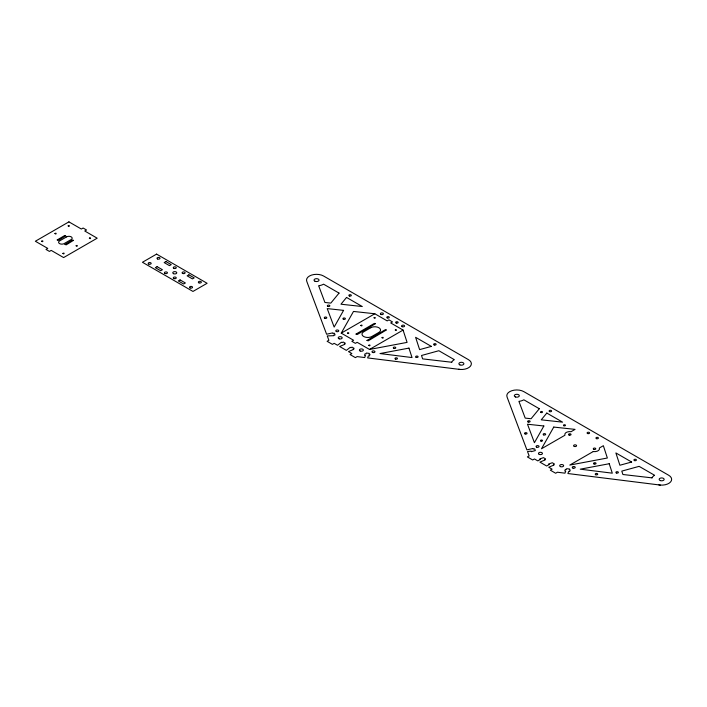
<?xml version="1.0" encoding="UTF-8"?>
<svg xmlns="http://www.w3.org/2000/svg" width="707" height="707" viewBox="0 0 707 707"><rect width="100%" height="100%" fill="white"/><g stroke="black" fill="none" stroke-linecap="round" stroke-linejoin="round"><path stroke-width="1.06" d="M341.242 333.138L353.491 311.442L374.816 313.758L387.18 320.898L388.947 319.873L392.482 321.915L390.715 322.94L403.078 330.081L407.091 342.391L369.514 349.461L357.141 342.321L355.374 343.337L351.847 341.295L353.615 340.279L341.242 333.138L374.816 313.758M369.514 349.461L403.078 330.081M460.08 369.461L367.631 357.91L368.409 355.824L369.39 355.948L369.982 354.366L369.001 354.242L369.319 353.394L366.385 353.032L366.067 353.88L365.095 353.756L364.503 355.338L365.484 355.453L364.697 357.548L357.141 356.602L355.374 357.618L350.08 354.56L351.847 353.535L348.489 351.6L353.792 349.355L353.085 348.949L354.136 348.339L352.024 347.11L350.964 347.729L350.257 347.314L346.368 350.38L339.652 346.501L344.954 344.256L344.247 343.849L345.308 343.24L343.187 342.011L342.126 342.621L341.419 342.215L337.531 345.281L334.172 343.337L332.405 344.362L327.111 341.295L328.879 340.279L327.235 335.913L333.801 335.692L333.589 335.127L335.056 334.941L334.42 333.253L332.953 333.43L332.741 332.864L326.607 334.225L306.856 281.589A9.995 5.771 0 0 1 311.513 275.103A9.995 5.771 0 0 1 323.576 276.013L468.449 359.66A9.995 5.771 0 0 1 470.349 366.288A9.995 5.771 0 0 1 460.08 369.461L458.613 369.275M660.347 485.082L567.898 473.531L568.684 471.445L569.656 471.569L570.249 469.987L569.268 469.872L569.586 469.024L566.661 468.653L566.342 469.501L565.361 469.377L564.769 470.959L565.75 471.083L564.964 473.169L557.416 472.223L555.649 473.248L550.346 470.182L552.114 469.165L548.756 467.23L554.058 464.985L553.351 464.57L554.412 463.96L552.291 462.74L548.544 464.084L549.251 464.49L546.635 466.001L539.927 462.122L545.221 459.886L544.514 459.47L545.574 458.861L543.453 457.641L539.715 458.984L540.422 459.391L537.806 460.902L534.448 458.967L532.68 459.983L527.378 456.925L529.145 455.9L527.519 451.543L531.134 451.093L531.346 451.658L535.332 450.571L534.704 448.883L533.237 449.06L533.025 448.494L526.883 449.855L507.158 397.263A9.995 5.771 0 0 1 511.78 390.724A9.995 5.771 0 0 1 523.843 391.643L668.725 475.281A9.995 5.771 0 0 1 670.616 481.918A9.995 5.771 0 0 1 660.347 485.082L658.889 484.905M41.678 241.193C42.906 242.837 43.701 239.867 41.695 241.131M54.925 233.54C56.153 235.184 56.984 232.214 54.943 233.487M57.223 239.965L58.425 240.362L65.724 235.776L64.576 235.599L57.24 239.912M62.879 253.433C64.098 255.077 64.947 252.099 62.896 253.371M65 244.454L66.193 244.852L73.528 240.318L72.353 240.088L65 244.454M68.172 225.887C69.507 227.557 70.081 224.472 68.172 225.887M76.126 245.78C77.452 247.45 78.035 244.366 76.126 245.78M89.374 238.126C90.717 239.806 91.274 236.695 89.374 238.126M347.57 333.085C348.798 334.729 349.594 331.76 347.588 333.024M356.045 334.102L357.318 334.464L375.532 323.638L374.357 323.408L356.063 334.049M360.817 325.432C362.143 327.094 362.762 324.009 360.817 325.432M367.004 340.429L368.206 340.827L386.455 329.913L385.306 329.736L367.004 340.429M368.771 345.325C370.141 346.96 370.715 343.902 368.771 345.325M374.065 317.779C375.408 319.449 375.974 316.356 374.065 317.779M382.019 337.672C383.362 339.342 383.901 336.24 382.019 337.672M395.275 330.019C396.768 331.627 396.998 328.649 395.293 329.966M451.729 362.249L422.627 358.882L421.522 355.488L438.853 350.725L454.318 359.66A9.995 5.771 0 0 0 451.729 362.249M652.004 477.87L622.902 474.503L621.798 471.109L639.119 466.355L654.585 475.281A9.995 5.771 0 0 0 652.004 477.87M343.584 310.373L334.155 327.076L327.217 308.597L343.584 310.373M543.86 425.994L534.421 442.706L527.493 424.218L543.86 425.994M553.758 427.072L541.509 448.759L564.955 435.229A4.993 2.881 0 0 1 571.079 431.694L575.083 429.379L553.758 427.072M339.042 293.105L330.814 303.109L324.92 302.472L318.645 285.725L319.096 285.672A9.995 5.771 0 0 0 323.576 284.179L339.042 293.105M346.545 297.435L340.968 304.213L362.293 306.529L346.545 297.435M539.308 408.734L531.081 418.738L525.195 418.102L518.911 401.346L519.362 401.293A9.995 5.771 0 0 0 523.843 399.8L539.308 408.734M546.811 413.065L541.235 419.834L562.56 422.15L546.811 413.065M68.915 221.865L35.35 241.246L47.767 248.413L46.008 249.438L49.428 251.418L51.196 250.393L63.621 257.569L97.186 238.188L84.769 231.012L86.537 229.996L83.108 228.016L81.34 229.033L68.915 221.865M66.626 236.863L59.556 240.937A3.252 1.874 0 0 0 59.556 243.588A3.252 1.874 0 0 0 64.151 243.588L71.213 239.514A3.252 1.874 0 0 0 71.213 236.863A3.252 1.874 0 0 0 66.626 236.863M156.574 254.113L142.443 262.27L192.967 291.443L207.107 283.286L156.574 254.113M157.104 266.654L155.337 267.679L160.639 270.737L162.407 269.721L157.104 266.654M165.933 261.555L164.174 262.58L169.468 265.638L171.235 264.621L165.933 261.555M180.073 279.919L178.305 280.935L183.608 284.002L185.375 282.977L180.073 279.919M188.902 274.82L187.143 275.836L192.437 278.894L194.204 277.878L188.902 274.82M370.751 327.73L363.681 331.813A5.744 3.314 0 0 0 363.681 336.505A5.744 3.314 0 0 0 371.811 336.505L378.872 332.423A5.744 3.314 0 0 0 378.872 327.73A5.744 3.314 0 0 0 370.751 327.73M593.226 451.552L569.78 465.082L607.357 458.012L603.354 445.702L599.342 448.017A4.993 2.881 0 0 1 593.226 451.552M431.35 346.395L419.613 349.62L415.61 337.31L431.35 346.395M631.616 462.024L619.889 465.241L615.877 452.931L631.616 462.024M408.955 348.109L380.012 353.553L412.031 357.556L408.955 348.109M609.222 463.73L580.279 469.174L612.297 473.177L609.222 463.73M459.868 364.883A2.501 1.441 0 0 0 463.863 363.928A2.501 1.441 0 0 0 460.425 362.408A2.501 1.441 0 0 0 459.868 364.883M315.013 281.253A2.501 1.441 0 0 0 319.016 280.299A2.501 1.441 0 0 0 315.578 278.779A2.501 1.441 0 0 0 315.013 281.253M349.452 296.021A1.246 0.725 0 0 0 351.326 295.393A1.246 0.725 0 0 0 349.452 294.775A1.246 0.725 0 0 0 349.452 296.021M434.257 344.981A1.246 0.725 0 0 0 436.131 344.362A1.246 0.725 0 0 0 434.257 343.735A1.246 0.725 0 0 0 434.257 344.981M343.514 319.317A1.246 0.725 0 0 0 345.387 318.698A1.246 0.725 0 0 0 343.514 318.07A1.246 0.725 0 0 0 343.514 319.317M393.905 348.41A1.246 0.725 0 0 0 395.779 347.791A1.246 0.725 0 0 0 393.905 347.164A1.246 0.725 0 0 0 393.905 348.41M416.158 357.362A1.246 0.725 0 0 0 418.102 356.823A1.246 0.725 0 0 0 416.317 356.116A1.246 0.725 0 0 0 416.158 357.362M327.907 306.414A1.246 0.725 0 0 0 329.842 305.848A1.246 0.725 0 0 0 328.03 305.168A1.246 0.725 0 0 0 327.907 306.414M324.858 318.336A1.246 0.725 0 0 0 326.775 317.761A1.246 0.725 0 0 0 324.964 317.09A1.246 0.725 0 0 0 324.858 318.336M395.496 359.121A1.246 0.725 0 0 0 397.449 358.59A1.246 0.725 0 0 0 395.673 357.875A1.246 0.725 0 0 0 395.496 359.121M381.126 314.509A1.502 0.866 0 0 0 383.38 313.758A1.502 0.866 0 0 0 381.126 313.007A1.502 0.866 0 0 0 381.126 314.509M402.168 326.687A1.502 0.866 0 0 0 404.563 326.113A1.502 0.866 0 0 0 402.504 325.202A1.502 0.866 0 0 0 402.168 326.687M336.364 331.539A1.502 0.866 0 0 0 338.768 330.964A1.502 0.866 0 0 0 336.709 330.054A1.502 0.866 0 0 0 336.364 331.539M372.562 352.431A1.502 0.866 0 0 0 374.966 351.865A1.502 0.866 0 0 0 372.898 350.946A1.502 0.866 0 0 0 372.562 352.431M387.303 317.903A1.246 0.725 0 0 0 389.301 317.425A1.246 0.725 0 0 0 387.586 316.665A1.246 0.725 0 0 0 387.303 317.903M396.274 323.055A1.246 0.725 0 0 0 398.147 322.427A1.246 0.725 0 0 0 396.274 321.8A1.246 0.725 0 0 0 396.274 323.055M660.409 480.61A2.501 1.441 0 0 0 664.156 479.364A2.501 1.441 0 0 0 660.409 478.118A2.501 1.441 0 0 0 660.409 480.61M543.648 434.893A1.246 0.725 0 0 0 545.654 434.416A1.246 0.725 0 0 0 543.93 433.656A1.246 0.725 0 0 0 543.648 434.893M528.182 422.035A1.246 0.725 0 0 0 530.109 421.469A1.246 0.725 0 0 0 528.297 420.789A1.246 0.725 0 0 0 528.182 422.035M634.533 460.611A1.246 0.725 0 0 0 636.406 459.983A1.246 0.725 0 0 0 634.533 459.356A1.246 0.725 0 0 0 634.533 460.611M549.586 411.598A1.246 0.725 0 0 0 551.584 411.112A1.246 0.725 0 0 0 549.869 410.352A1.246 0.725 0 0 0 549.586 411.598M616.424 472.992A1.246 0.725 0 0 0 618.378 472.444A1.246 0.725 0 0 0 616.592 471.746A1.246 0.725 0 0 0 616.424 472.992M595.762 474.742A1.246 0.725 0 0 0 597.724 474.211A1.246 0.725 0 0 0 595.939 473.504A1.246 0.725 0 0 0 595.762 474.742M572.997 468.122A1.502 0.866 0 0 0 575.242 467.371A1.502 0.866 0 0 0 572.997 466.62A1.502 0.866 0 0 0 572.997 468.122M594.039 463.986A1.246 0.725 0 0 0 596.036 463.509A1.246 0.725 0 0 0 594.322 462.749A1.246 0.725 0 0 0 594.039 463.986M515.562 396.989A2.501 1.441 0 0 0 519.309 395.734A2.501 1.441 0 0 0 515.562 394.488A2.501 1.441 0 0 0 515.562 396.989M525.124 433.957A1.246 0.725 0 0 0 527.051 433.391A1.246 0.725 0 0 0 525.23 432.711A1.246 0.725 0 0 0 525.124 433.957M536.64 447.16A1.502 0.866 0 0 0 539.034 446.585A1.502 0.866 0 0 0 536.975 445.675A1.502 0.866 0 0 0 536.64 447.16M596.54 438.676A1.246 0.725 0 0 0 598.414 438.048A1.246 0.725 0 0 0 596.54 437.43A1.246 0.725 0 0 0 596.54 438.676M587.711 433.577A1.246 0.725 0 0 0 589.585 432.949A1.246 0.725 0 0 0 587.711 432.331A1.246 0.725 0 0 0 587.711 433.577M569.162 435.105A1.246 0.725 0 0 0 571.035 434.478A1.246 0.725 0 0 0 569.162 433.859A1.246 0.725 0 0 0 569.162 435.105M593.756 449.334A1.246 0.725 0 0 0 595.754 448.857A1.246 0.725 0 0 0 594.039 448.097A1.246 0.725 0 0 0 593.756 449.334M574.331 446.453A1.502 0.866 0 0 0 576.585 445.702A1.502 0.866 0 0 0 574.331 444.95A1.502 0.866 0 0 0 574.331 446.453M339.183 338.83A1.997 1.158 0 0 0 342.179 337.831A1.997 1.158 0 0 0 339.183 336.832A1.997 1.158 0 0 0 339.183 338.83M360.163 350.99A1.997 1.158 0 0 0 363.363 350.221A1.997 1.158 0 0 0 360.623 349.002A1.997 1.158 0 0 0 360.163 350.99M539.238 454.371A1.997 1.158 0 0 0 542.437 453.602A1.997 1.158 0 0 0 539.688 452.392A1.997 1.158 0 0 0 539.238 454.371M560.439 466.611A1.997 1.158 0 0 0 563.638 465.842A1.997 1.158 0 0 0 560.89 464.632A1.997 1.158 0 0 0 560.439 466.611M173.551 273.697A1.997 1.158 0 0 0 176.75 272.929A1.997 1.158 0 0 0 174.01 271.709A1.997 1.158 0 0 0 173.551 273.697M174.019 268.43A1.502 0.866 0 0 0 176.273 267.679A1.502 0.866 0 0 0 174.019 266.928A1.502 0.866 0 0 0 174.019 268.43M182.689 273.468A1.502 0.866 0 0 0 185.093 272.893A1.502 0.866 0 0 0 183.033 271.974A1.502 0.866 0 0 0 182.689 273.468M173.86 278.567A1.502 0.866 0 0 0 176.255 277.992A1.502 0.866 0 0 0 174.196 277.082A1.502 0.866 0 0 0 173.86 278.567M165.023 273.468A1.502 0.866 0 0 0 167.426 272.893A1.502 0.866 0 0 0 165.367 271.974A1.502 0.866 0 0 0 165.023 273.468M157.608 258.983A1.502 0.866 0 0 0 160.003 258.409A1.502 0.866 0 0 0 157.944 257.489A1.502 0.866 0 0 0 157.608 258.983M148.77 264.082A1.502 0.866 0 0 0 151.165 263.508A1.502 0.866 0 0 0 149.106 262.597A1.502 0.866 0 0 0 148.77 264.082M190.112 287.952A1.502 0.866 0 0 0 192.516 287.378A1.502 0.866 0 0 0 190.448 286.459A1.502 0.866 0 0 0 190.112 287.952M198.95 282.853A1.502 0.866 0 0 0 201.345 282.279A1.502 0.866 0 0 0 199.286 281.359A1.502 0.866 0 0 0 198.95 282.853M540.908 412.499A0.999 0.574 0 0 0 542.508 412.119A0.999 0.574 0 0 0 541.129 411.509A0.999 0.574 0 0 0 540.908 412.499M563.877 425.755A0.999 0.574 0 0 0 565.476 425.375A0.999 0.574 0 0 0 564.098 424.766A0.999 0.574 0 0 0 563.877 425.755M541.014 441.106A0.999 0.574 0 0 0 542.516 440.602A0.999 0.574 0 0 0 541.014 440.099A0.999 0.574 0 0 0 541.014 441.106"/></g></svg>
